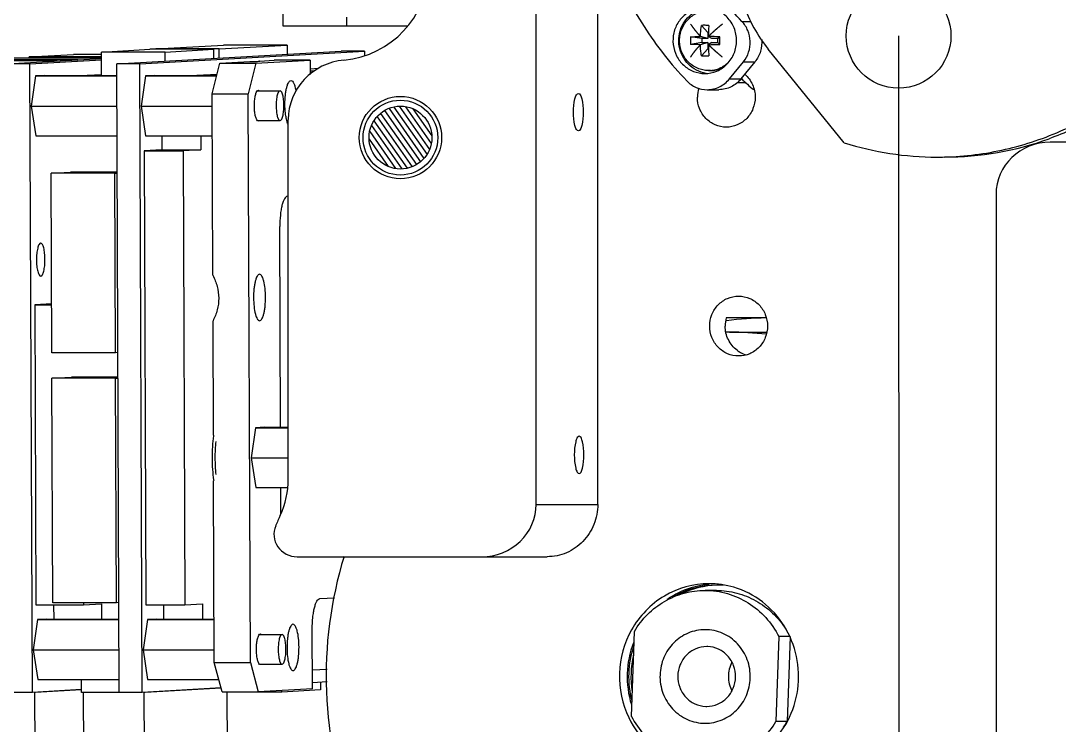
# Model space of a CAD drawing. Header units: millimetres. Extents: x 0 to 841, y 0 to 594.
# Drawn here: x 388.55 to 423.26, y 202.08 to 225.61 of the extents above; entities that cross this region are included whole.
import ezdxf

# ---------------------------------------------------------------- set-up
doc = ezdxf.new("R2010")
doc.units = ezdxf.units.MM
doc.header["$LTSCALE"] = 46.255
doc.layers.get('0').update_dxf_attribs({"linetype": 'CONTINUOUS'})
for name, color, linetype in [('APSF_BLANK_LAYER', 7, 'CONTINUOUS'), ('AXIS', 7, 'CONTINUOUS'), ('COSMETIC', 7, 'CONTINUOUS')]:
    doc.layers.add(name, color=color, linetype=linetype)
doc.styles.get("Standard").update_dxf_attribs({"font": 'txt', "width": 0.85})
doc.dimstyles.get("Standard").update_dxf_attribs({"dimtxt": 3.5, "dimasz": 3.5, "dimexe": 1.5, "dimexo": 1, "dimtad": 1, "dimtxsty": 'STANDARD', "dimcen": 0.09, "dimadec": 0, "dimazin": 0, "dimtol": 1, "dimtp": 0.01, "dimtm": 0.01, "dimtfac": 1, "dimtofl": 0, "dimtmove": 0, "dimatfit": 3, "dimfxl": 1, "dimtolj": 1, "dimarcsym": 0})

msp = doc.modelspace()

# ---------------------------------------------------------------- linework, layer by layer
at = {"color": 7, "linetype": 'CONTINUOUS'}
for p, q in [((405.775, 209.455), (405.775, 226.305)), ((407.836, 209.455), (407.836, 226.305)), ((397.327, 225.425), (397.327, 226.144)), ((399.452, 225.425), (399.452, 225.725)), ((399.452, 225.425), (397.327, 225.425)), ((401.465, 225.424), (399.452, 225.425)), ((411.514, 225.22), (411.304, 225.453)), ((412.655, 225.583), (412.957, 225.583)), ((411.315, 225.014), (410.937, 225.072)), ((411.514, 225.014), (411.267, 225.083)), ((411.514, 225.014), (411.315, 225.014)), ((411.315, 225.014), (411.315, 224.877)), ((411.536, 225.22), (411.514, 225.22)), ((411.514, 225.22), (411.514, 225.014)), ((411.647, 225.014), (411.532, 225.083)), ((411.846, 225.014), (411.647, 225.014)), ((411.846, 225.014), (411.918, 225.072)), ((411.846, 224.877), (411.846, 225.014)), ((391.25, 224.563), (392.867, 224.655)), ((393.375, 224.563), (391.25, 224.563)), ((391.253, 223.78), (391.25, 224.563)), ((391.759, 224.172), (399.264, 224.596)), ((392.531, 224.172), (400.036, 224.596)), ((394.992, 224.655), (392.867, 224.655)), ((393.062, 224.666), (395.326, 224.793)), ((395.187, 224.666), (393.062, 224.666)), ((393.062, 224.655), (393.062, 224.666)), ((393.375, 224.563), (394.992, 224.655)), ((393.376, 224.263), (393.375, 224.563)), ((394.992, 224.655), (394.994, 224.355)), ((395.187, 224.666), (397.451, 224.793)), ((395.188, 224.366), (395.187, 224.666)), ((397.451, 224.793), (395.326, 224.793)), ((397.451, 224.793), (397.452, 224.493)), ((400.036, 224.596), (399.264, 224.596)), ((400.036, 224.596), (400.037, 224.446)), ((411.315, 224.877), (410.937, 224.819)), ((411.514, 224.877), (411.267, 224.808)), ((411.514, 224.67), (411.304, 224.438)), ((411.315, 224.877), (411.514, 224.877)), ((411.514, 224.877), (411.514, 224.67)), ((411.514, 224.67), (411.536, 224.67)), ((411.647, 224.877), (411.532, 224.808)), ((411.647, 224.877), (411.846, 224.877)), ((411.846, 224.877), (411.918, 224.819)), ((416.073, 221.532), (413.537, 224.661)), ((389.765, 224.267), (386.449, 224.267)), ((390.463, 224.306), (387.147, 224.306)), ((388.088, 224.172), (391.251, 224.351)), ((391.251, 224.362), (388.131, 224.362)), ((388.83, 224.401), (390.318, 224.485)), ((391.251, 224.401), (388.83, 224.401)), ((388.83, 224.362), (388.83, 224.401)), ((388.861, 224.172), (391.251, 224.307)), ((391.25, 224.485), (390.318, 224.485)), ((395.205, 224.187), (396.209, 224.244)), ((396.413, 224.187), (398.224, 224.289)), ((396.531, 224.262), (397.017, 224.289)), ((398.224, 224.289), (397.017, 224.289)), ((398.224, 224.289), (398.226, 223.813)), ((412.238, 223.663), (412.705, 224.241)), ((412.626, 223.663), (413.094, 224.241)), ((412.705, 224.241), (413.094, 224.241)), ((388.861, 224.172), (388.088, 224.172)), ((388.94, 203.174), (388.861, 224.172)), ((392.531, 224.172), (391.759, 224.172)), ((391.838, 203.174), (391.759, 224.172)), ((392.611, 203.174), (392.531, 224.172)), ((394.95, 223.172), (395.205, 224.187)), ((395.205, 224.187), (396.413, 224.187)), ((396.413, 224.187), (396.158, 223.172)), ((398.5, 224.009), (398.225, 223.993)), ((398.361, 223.927), (398.226, 223.92)), ((411.606, 223.945), (411.537, 223.945)), ((389.047, 223.763), (388.902, 222.755)), ((389.346, 223.78), (389.047, 223.763)), ((389.047, 223.763), (391.76, 223.763)), ((389.346, 223.78), (391.76, 223.78)), ((391.253, 223.807), (390.773, 223.78)), ((392.718, 223.763), (392.572, 222.754)), ((393.017, 223.78), (392.718, 223.763)), ((392.718, 223.763), (395.099, 223.763)), ((393.017, 223.78), (395.103, 223.78)), ((395.113, 223.818), (394.439, 223.78)), ((412.238, 223.663), (412.626, 223.663)), ((394.95, 223.172), (396.158, 223.172)), ((396.23, 204.174), (396.158, 223.172)), ((411.498, 223.306), (411.886, 223.306)), ((388.902, 222.755), (391.764, 222.755)), ((388.902, 222.755), (389.055, 221.763)), ((392.572, 222.754), (394.952, 222.754)), ((392.572, 222.754), (392.725, 221.763)), ((397.492, 210.303), (397.492, 222.305)), ((389.055, 221.763), (391.768, 221.763)), ((392.725, 221.763), (394.956, 221.763)), ((393.263, 221.763), (393.265, 221.294)), ((394.567, 221.763), (394.569, 221.294)), ((393.265, 221.294), (392.672, 221.26)), ((392.672, 221.26), (393.976, 221.26)), ((392.672, 221.26), (392.729, 206.101)), ((393.265, 221.294), (394.569, 221.294)), ((394.569, 221.294), (393.976, 221.26)), ((393.976, 221.26), (394.033, 206.101)), ((389.57, 220.518), (390.217, 220.555)), ((391.695, 220.518), (389.57, 220.518)), ((389.593, 214.519), (389.57, 220.518)), ((391.773, 220.555), (390.217, 220.555)), ((391.695, 220.518), (391.773, 220.522)), ((391.718, 214.519), (391.695, 220.518)), ((397.465, 219.746), (397.492, 219.747)), ((421.148, 219.805), (421.148, 196.155)), ((397.235, 212.032), (397.21, 218.731)), ((389.22, 218.179), (389.218, 218.179)), ((389.22, 217.079), (389.222, 217.079)), ((389.586, 216.149), (389.021, 216.117)), ((389.021, 216.117), (389.586, 216.117)), ((389.021, 216.117), (389.059, 206.101)), ((412.24, 215.205), (413.479, 215.205)), ((391.718, 214.519), (389.593, 214.519)), ((391.795, 214.523), (391.718, 214.519)), ((389.596, 213.669), (390.243, 213.705)), ((391.721, 213.669), (389.596, 213.669)), ((389.624, 206.17), (389.596, 213.669)), ((391.798, 213.705), (390.243, 213.705)), ((391.721, 213.669), (391.798, 213.673)), ((391.749, 206.17), (391.721, 213.669)), ((396.4, 212.015), (396.254, 211.007)), ((396.699, 212.032), (396.4, 212.015)), ((396.4, 212.015), (397.492, 212.015)), ((396.699, 212.032), (397.492, 212.032)), ((396.254, 211.007), (397.492, 211.007)), ((396.254, 211.007), (396.408, 210.015)), ((395.022, 204.174), (394.999, 210.242)), ((396.408, 210.015), (397.472, 210.015)), ((397.246, 209.143), (397.243, 210.015)), ((405.775, 209.455), (407.836, 209.455)), ((397.79, 207.705), (406.146, 207.705)), ((391.749, 206.17), (389.624, 206.17)), ((390.652, 206.17), (390.652, 206.101)), ((391.827, 206.174), (391.749, 206.17)), ((398.551, 206.306), (399.038, 206.333)), ((389.059, 206.101), (390.652, 206.101)), ((389.652, 206.101), (389.654, 205.621)), ((390.652, 206.101), (391.246, 206.134)), ((391.246, 206.134), (391.248, 205.621)), ((392.729, 206.101), (394.033, 206.101)), ((393.322, 206.101), (393.324, 205.621)), ((394.033, 206.101), (394.626, 206.134)), ((394.626, 206.134), (394.628, 205.621)), ((389.116, 205.604), (388.97, 204.596)), ((389.415, 205.621), (389.116, 205.604)), ((389.116, 205.604), (391.829, 205.604)), ((389.415, 205.621), (391.829, 205.621)), ((392.787, 205.604), (392.641, 204.595)), ((393.085, 205.621), (392.787, 205.604)), ((392.787, 205.604), (395.017, 205.604)), ((393.085, 205.621), (395.017, 205.621)), ((398.304, 203.292), (398.296, 205.291)), ((408.964, 202.373), (409.06, 205.211)), ((413.887, 205.037), (413.791, 202.199)), ((414.262, 205.037), (413.887, 205.037)), ((414.262, 205.037), (414.166, 202.199)), ((388.97, 204.596), (391.833, 204.596)), ((388.97, 204.596), (389.124, 203.604)), ((392.641, 204.595), (395.021, 204.595)), ((392.641, 204.595), (392.794, 203.604)), ((411.511, 204.704), (411.477, 204.705)), ((395.022, 204.174), (396.23, 204.174)), ((395.285, 203.189), (395.022, 204.174)), ((396.23, 204.174), (396.492, 203.189)), ((398.301, 203.922), (398.795, 203.95)), ((389.124, 203.604), (391.836, 203.604)), ((390.58, 203.173), (390.579, 203.604)), ((392.794, 203.604), (395.174, 203.604)), ((398.794, 203.523), (398.303, 203.496)), ((398.567, 203.51), (398.568, 203.254)), ((388.94, 203.174), (388.168, 203.174)), ((390.575, 203.267), (388.94, 203.174)), ((389.012, 203.175), (389.026, 199.575)), ((389.048, 203.174), (389.012, 203.174)), ((390.575, 203.26), (389.048, 203.174)), ((391.838, 203.173), (390.58, 203.173)), ((390.641, 203.174), (390.655, 199.574)), ((392.611, 203.174), (391.838, 203.174)), ((395.249, 203.323), (392.611, 203.174)), ((392.67, 203.174), (392.684, 199.574)), ((392.705, 203.173), (392.67, 203.173)), ((395.251, 203.317), (392.705, 203.173)), ((395.285, 203.189), (396.492, 203.189)), ((395.439, 203.189), (395.453, 199.731)), ((397.274, 203.181), (395.44, 203.181)), ((398.304, 203.292), (396.492, 203.189)), ((398.568, 203.254), (397.274, 203.181)), ((397.274, 203.181), (397.274, 203.233)), ((411.444, 202.706), (411.478, 202.705)), ((414.166, 202.199), (413.791, 202.199))]:
    msp.add_line(p, q, dxfattribs=at)
at = {"color": 2, "linetype": 'CONTINUOUS'}
for p, q in [((400.579, 222.515), (401.776, 220.806)), ((400.712, 222.607), (401.909, 220.898)), ((400.86, 222.678), (402.028, 221.01)), ((401.022, 222.727), (402.13, 221.145)), ((401.203, 222.751), (402.213, 221.309)), ((401.41, 222.737), (402.273, 221.505)), ((401.658, 222.665), (402.287, 221.767)), ((400.357, 222.268), (401.467, 220.683)), ((400.46, 222.404), (401.629, 220.734)), ((400.214, 221.91), (401.081, 220.672)), ((400.274, 222.106), (401.286, 220.659)), ((400.197, 221.651), (400.834, 220.742))]:
    msp.add_line(p, q, dxfattribs=at)
at = {"color": 7, "linetype": 'CONTINUOUS'}
for radius in [1.375, 1.25, 1.05]:
    msp.add_circle((401.242, 221.705), radius, dxfattribs=at)
for centre, radius, start, end in [((411.424, 222.591), 2.865, 89.9718, 92.3919), ((411.425, 222.342), 3.113, 87.7056, 89.9932), ((412.92, 224.945), 1.988, 176.3378, 183.6622), ((411.389, 212.606), 12.477, 87.5721, 89.3416), ((401.412, 224.945), 10.506, 359.3077, 0.6923), ((411.39, 237.252), 12.445, 270.656, 272.4302), ((411.425, 227.347), 2.911, 267.6274, 270.0089), ((411.424, 227.582), 3.147, 270.019, 272.2821), ((411.537, 224.879), 0.933, 270.0029, 274.2302), ((411.606, 224.884), 0.938, 270.0293, 295.0904), ((420.485, 231.737), 11.249, 225.7669, 228.6007), ((419.17, 231.346), 10.291, 252.4821, 269.9879), ((419.425, 231.354), 10.299, 270.0123, 289.8446), ((419.168, 231.322), 10.267, 269.9995, 271.4402), ((412.24, 204.482), 10.723, 90, 90.5953), ((412.239, 204.462), 10.743, 83.4319, 89.9967), ((412.445, 203.706), 13.688, 162.9605, 201.2828), ((411.552, 203.89), 2.915, 73.4571, 89.9323), ((412.022, 203.705), 3.202, 159.3463, 197.0294), ((411.685, 203.673), 2.886, 324.8583, 329.2889)]:
    msp.add_arc(centre, radius, start, end, dxfattribs=at)
for centre, major_axis, start_param, end_param in [((399.045, 227.28), (3.106, 0), -1.470629, 0), ((399.563, 222.305), (2.071, 0), 1.670964, 3.141593), ((422.96, 219.805), (-1.812, 0), -1.570796, 0), ((394.387, 210.303), (3.106, 0), -0.418139, 0), ((403.963, 209.455), (-1.812, 0), 1.570796, 3.141593), ((409.76, 203.705), (-13.717, 0), -0.418139, -0.389796), ((397.79, 208.455), (0.776, 0), 2.751796, 4.712389)]:
    msp.add_ellipse(centre, major_axis=major_axis, ratio=0.965926, start_param=start_param, end_param=end_param, dxfattribs=at)
for points, knots in [([(419.426, 221.058), (420.11, 221.075), (421.48, 221.248), (423.444, 221.91), (425.248, 222.95), (426.824, 224.329), (428.115, 225.995), (429.072, 227.886), (429.661, 229.931), (429.86, 232.055), (429.661, 234.179), (429.072, 236.224), (428.115, 238.115), (426.824, 239.781), (425.248, 241.16), (423.444, 242.2), (421.48, 242.862), (420.11, 243.035), (419.426, 243.052)], [0, 0, 0, 0, 0.061428, 0.123033, 0.184947, 0.247252, 0.309973, 0.373072, 0.436459, 0.5, 0.563541, 0.626928, 0.690027, 0.752748, 0.815053, 0.876967, 0.938572, 1, 1, 1, 1]), ([(422.531, 242.575), (423.062, 242.407), (424.103, 241.983), (425.544, 241.105), (426.835, 240.004), (427.943, 238.708), (428.843, 237.249), (429.733, 235.136), (430.226, 232.27), (429.84, 229.387), (429.029, 227.241), (428.185, 225.747), (427.126, 224.408), (425.877, 223.257), (424.47, 222.321), (423.446, 221.856), (422.921, 221.667)], [0, 0, 0, 0, 0.0615, 0.123268, 0.185354, 0.247778, 0.310525, 0.373549, 0.499759, 0.626019, 0.689102, 0.751922, 0.814428, 0.876598, 0.938441, 1, 1, 1, 1]), ([(410.812, 240.508), (410.279, 239.952), (409.317, 238.729), (408.252, 236.65), (407.595, 234.397), (407.374, 232.055), (407.595, 229.713), (408.252, 227.46), (409.317, 225.381), (410.279, 224.158), (410.812, 223.602)], [0, 0, 0, 0, 0.124061, 0.248884, 0.374286, 0.5, 0.625714, 0.751116, 0.875939, 1, 1, 1, 1]), ([(412.655, 225.583), (412.201, 226.063), (411.393, 227.129), (410.83, 228.342), (410.615, 228.972)], [0, 0, 0, 0, 0.498346, 1, 1, 1, 1]), ([(412.407, 227.875), (412.407, 227.297), (412.602, 226.136), (413.175, 225.107), (413.537, 224.661)], [0, 0, 0, 0, 0.501858, 1, 1, 1, 1]), ([(411.537, 223.945), (411.474, 223.945), (411.347, 223.958), (411.165, 224.016), (410.997, 224.109), (410.849, 224.234), (410.729, 224.387), (410.639, 224.561), (410.584, 224.749), (410.565, 224.945), (410.584, 225.142), (410.639, 225.33), (410.729, 225.504), (410.849, 225.657), (410.997, 225.782), (411.165, 225.875), (411.347, 225.933), (411.474, 225.945), (411.537, 225.945)], [0, 0, 0, 0, 0.061435, 0.123031, 0.184931, 0.247224, 0.30994, 0.373043, 0.436442, 0.5, 0.563558, 0.626957, 0.69006, 0.752776, 0.815069, 0.876969, 0.938565, 1, 1, 1, 1]), ([(411.267, 225.083), (411.268, 225.115), (411.275, 225.239), (411.289, 225.362), (411.304, 225.453)], [0, 0, 0, 0, 0.256942, 1, 1, 1, 1]), ([(411.55, 225.453), (411.547, 225.424), (411.539, 225.3), (411.534, 225.177), (411.532, 225.083)], [0, 0, 0, 0, 0.240693, 1, 1, 1, 1]), ([(412.705, 224.241), (412.782, 224.335), (412.901, 224.554), (412.952, 224.922), (412.874, 225.286), (412.738, 225.495), (412.655, 225.583)], [0, 0, 0, 0, 0.249277, 0.500408, 0.751306, 1, 1, 1, 1]), ([(410.937, 225.072), (410.962, 225.074), (411.072, 225.079), (411.182, 225.082), (411.267, 225.083)], [0, 0, 0, 0, 0.230975, 1, 1, 1, 1]), ([(413.315, 224.983), (413.327, 224.851), (413.302, 224.582), (413.176, 224.342), (413.094, 224.241)], [0, 0, 0, 0, 0.501843, 1, 1, 1, 1]), ([(411.267, 224.808), (411.238, 224.809), (411.127, 224.81), (411.017, 224.814), (410.937, 224.819)], [0, 0, 0, 0, 0.267403, 1, 1, 1, 1]), ([(411.304, 224.438), (411.299, 224.467), (411.281, 224.59), (411.271, 224.714), (411.267, 224.808)], [0, 0, 0, 0, 0.241752, 1, 1, 1, 1]), ([(411.532, 224.808), (411.533, 224.776), (411.536, 224.653), (411.543, 224.529), (411.55, 224.438)], [0, 0, 0, 0, 0.257721, 1, 1, 1, 1]), ([(411.606, 223.948), (411.666, 223.952), (411.785, 223.973), (411.954, 224.037), (412.11, 224.133), (412.2, 224.215), (412.24, 224.26)], [0, 0, 0, 0, 0.248399, 0.497568, 0.748009, 1, 1, 1, 1]), ([(410.812, 223.602), (410.9, 223.51), (411.115, 223.359), (411.371, 223.306), (411.498, 223.306)], [0, 0, 0, 0, 0.502422, 1, 1, 1, 1]), ([(411.498, 223.306), (411.637, 223.306), (411.922, 223.371), (412.149, 223.554), (412.238, 223.663)], [0, 0, 0, 0, 0.497139, 1, 1, 1, 1]), ([(412.626, 223.663), (412.537, 223.554), (412.31, 223.371), (412.026, 223.306), (411.886, 223.306)], [0, 0, 0, 0, 0.502861, 1, 1, 1, 1]), ([(397.465, 219.746), (397.422, 219.743), (397.363, 219.67), (397.317, 219.562), (397.279, 219.435), (397.249, 219.283), (397.218, 219.046), (397.21, 218.859), (397.21, 218.731)], [0, 0, 0, 0, 0.118477, 0.215344, 0.337692, 0.482414, 0.644867, 1, 1, 1, 1]), ([(389.218, 218.179), (389.195, 218.177), (389.162, 218.137), (389.137, 218.079), (389.107, 217.978), (389.084, 217.825), (389.074, 217.625), (389.085, 217.425), (389.108, 217.273), (389.139, 217.174), (389.164, 217.117), (389.197, 217.079), (389.22, 217.079)], [0, 0, 0, 0, 0.059587, 0.108214, 0.169643, 0.323859, 0.502546, 0.680767, 0.833671, 0.894209, 0.941876, 1, 1, 1, 1]), ([(389.222, 217.079), (389.245, 217.08), (389.278, 217.12), (389.303, 217.179), (389.333, 217.279), (389.356, 217.432), (389.366, 217.632), (389.356, 217.832), (389.332, 217.984), (389.302, 218.083), (389.276, 218.14), (389.243, 218.179), (389.22, 218.179)], [0, 0, 0, 0, 0.059587, 0.108214, 0.169643, 0.323859, 0.502546, 0.680767, 0.833671, 0.894209, 0.941876, 1, 1, 1, 1]), ([(395.01, 210.269), (394.993, 210.386), (394.967, 210.63), (394.954, 211.001), (394.964, 211.374), (394.988, 211.62), (395.005, 211.738)], [0, 0, 0, 0, 0.240844, 0.498183, 0.756449, 1, 1, 1, 1]), ([(407.215, 211.73), (407.189, 211.73), (407.131, 211.662), (407.072, 211.455), (407.039, 211.105), (407.072, 210.755), (407.131, 210.548), (407.189, 210.48), (407.215, 210.48)], [0, 0, 0, 0, 0.058458, 0.167235, 0.5, 0.832765, 0.941542, 1, 1, 1, 1]), ([(407.215, 210.48), (407.241, 210.48), (407.299, 210.548), (407.357, 210.755), (407.391, 211.105), (407.357, 211.455), (407.299, 211.662), (407.241, 211.73), (407.215, 211.73)], [0, 0, 0, 0, 0.058458, 0.167235, 0.5, 0.832765, 0.941542, 1, 1, 1, 1]), ([(395.083, 210.452), (395.064, 210.635), (395.046, 211.003), (395.061, 211.372), (395.079, 211.555)], [0, 0, 0, 0, 0.498739, 1, 1, 1, 1]), ([(407.836, 209.455), (407.836, 209.228), (407.749, 208.77), (407.375, 208.189), (406.813, 207.797), (406.366, 207.705), (406.146, 207.705)], [0, 0, 0, 0, 0.254008, 0.505661, 0.753998, 1, 1, 1, 1]), ([(411.556, 206.805), (411.039, 206.805), (409.98, 206.514), (409.224, 205.721), (408.967, 205.264)], [0, 0, 0, 0, 0.496203, 1, 1, 1, 1]), ([(409.06, 205.211), (409.183, 205.418), (409.48, 205.8), (410.053, 206.24), (410.716, 206.517), (411.19, 206.58), (411.426, 206.58)], [0, 0, 0, 0, 0.252869, 0.503537, 0.752314, 1, 1, 1, 1]), ([(410.159, 206.289), (410.263, 206.36), (410.691, 206.616), (411.186, 206.761), (411.558, 206.794)], [0, 0, 0, 0, 0.252178, 1, 1, 1, 1]), ([(411.426, 206.58), (411.677, 206.58), (412.184, 206.508), (412.885, 206.193), (413.478, 205.695), (413.771, 205.266), (413.887, 205.037)], [0, 0, 0, 0, 0.247443, 0.496119, 0.74689, 1, 1, 1, 1]), ([(411.554, 200.605), (411.91, 200.605), (412.631, 200.74), (413.566, 201.319), (414.245, 202.198), (414.584, 203.265), (414.542, 204.386), (414.124, 205.423), (413.382, 206.245), (412.725, 206.582), (412.382, 206.684)], [0, 0, 0, 0, 0.122755, 0.246522, 0.371793, 0.498322, 0.625264, 0.751577, 0.876508, 1, 1, 1, 1]), ([(411.801, 206.58), (412.029, 206.58), (412.49, 206.521), (413.136, 206.26), (413.7, 205.843), (413.998, 205.479), (414.122, 205.283)], [0, 0, 0, 0, 0.24779, 0.496611, 0.747238, 1, 1, 1, 1]), ([(398.296, 205.291), (398.296, 205.419), (398.304, 205.606), (398.335, 205.843), (398.365, 205.995), (398.403, 206.122), (398.449, 206.23), (398.509, 206.303), (398.551, 206.306)], [0, 0, 0, 0, 0.355133, 0.517586, 0.662308, 0.784656, 0.881523, 1, 1, 1, 1]), ([(408.967, 205.264), (408.72, 204.825), (408.437, 203.813), (408.654, 202.784), (408.871, 202.33)], [0, 0, 0, 0, 0.499733, 1, 1, 1, 1]), ([(411.426, 205.267), (411.329, 205.267), (411.135, 205.248), (410.856, 205.162), (410.598, 205.023), (410.37, 204.835), (410.181, 204.606), (410.038, 204.344), (409.946, 204.058), (409.921, 203.859), (409.917, 203.76)], [0, 0, 0, 0, 0.122913, 0.246141, 0.369951, 0.494521, 0.619918, 0.746089, 0.872861, 1, 1, 1, 1]), ([(412.934, 203.65), (412.937, 203.755), (412.924, 203.964), (412.844, 204.268), (412.708, 204.549), (412.519, 204.797), (412.287, 205.001), (412.02, 205.153), (411.729, 205.246), (411.526, 205.267), (411.426, 205.267)], [0, 0, 0, 0, 0.127095, 0.253904, 0.380149, 0.505615, 0.63022, 0.754013, 0.877178, 1, 1, 1, 1]), ([(411.477, 204.705), (411.352, 204.705), (411.1, 204.653), (410.781, 204.434), (410.566, 204.108), (410.487, 203.723), (410.554, 203.335), (410.757, 203.001), (411.068, 202.771), (411.319, 202.71), (411.444, 202.706)], [0, 0, 0, 0, 0.122981, 0.247105, 0.37287, 0.499812, 0.626809, 0.75271, 0.876972, 1, 1, 1, 1]), ([(411.478, 202.705), (411.602, 202.705), (411.855, 202.757), (412.174, 202.976), (412.388, 203.302), (412.467, 203.687), (412.401, 204.075), (412.197, 204.409), (411.886, 204.639), (411.635, 204.7), (411.511, 204.704)], [0, 0, 0, 0, 0.122981, 0.247105, 0.37287, 0.499812, 0.626809, 0.75271, 0.876972, 1, 1, 1, 1]), ([(412.318, 204.179), (412.242, 204.034), (412.162, 203.702), (412.244, 203.371), (412.32, 203.226)], [0, 0, 0, 0, 0.500023, 1, 1, 1, 1]), ([(409.917, 203.76), (409.914, 203.655), (409.927, 203.446), (410.007, 203.142), (410.144, 202.861), (410.332, 202.613), (410.564, 202.409), (410.831, 202.257), (411.122, 202.164), (411.325, 202.142), (411.425, 202.142)], [0, 0, 0, 0, 0.127095, 0.253904, 0.380149, 0.505615, 0.63022, 0.754013, 0.877178, 1, 1, 1, 1]), ([(411.425, 202.142), (411.522, 202.142), (411.716, 202.162), (411.995, 202.248), (412.253, 202.387), (412.481, 202.575), (412.67, 202.804), (412.813, 203.066), (412.905, 203.352), (412.931, 203.551), (412.934, 203.65)], [0, 0, 0, 0, 0.122913, 0.246141, 0.369951, 0.494521, 0.619918, 0.746089, 0.872861, 1, 1, 1, 1]), ([(408.964, 202.373), (409.08, 202.144), (409.373, 201.715), (409.966, 201.217), (410.667, 200.902), (411.174, 200.83), (411.426, 200.83)], [0, 0, 0, 0, 0.25311, 0.503881, 0.752557, 1, 1, 1, 1]), ([(408.871, 202.33), (409.053, 201.95), (409.572, 201.261), (410.33, 200.844), (410.728, 200.726)], [0, 0, 0, 0, 0.503444, 1, 1, 1, 1]), ([(411.426, 200.83), (411.661, 200.83), (412.135, 200.893), (412.798, 201.17), (413.371, 201.61), (413.668, 201.992), (413.791, 202.199)], [0, 0, 0, 0, 0.247686, 0.496463, 0.747131, 1, 1, 1, 1])]:
    msp.add_open_spline(points, degree=3, knots=knots, dxfattribs=at)
at = {"layer": 'APSF_BLANK_LAYER', "color": 7, "linetype": 'CONTINUOUS'}
msp.add_line((411.917, 206.753), (411.814, 206.755), dxfattribs=at)
for centre, radius, start, end in [((411.816, 203.888), 2.867, 90.0522, 119.7215), ((411.896, 203.891), 2.864, 91.6387, 115.9019), ((411.814, 203.909), 2.846, 85.6945, 87.9289), ((412.02, 203.705), 3.152, 160.9459, 195.1903), ((412.102, 203.705), 3.155, 166.8836, 189.2526)]:
    msp.add_arc(centre, radius, start, end, dxfattribs=at)
at = {"layer": 'AXIS', "color": 7, "linetype": 'CONTINUOUS'}
for p, q in [((396.545, 224.259), (396.531, 224.262)), ((412.507, 223.544), (412.793, 223.544)), ((394.973, 217.105), (394.95, 223.172)), ((396.467, 223.271), (397.218, 223.271)), ((396.469, 222.271), (397.218, 222.271)), ((424.042, 221.555), (422.96, 221.555)), ((394.994, 211.765), (394.979, 215.582)), ((413.469, 215.68), (412.132, 215.68)), ((411.801, 206.58), (411.426, 206.58)), ((396.536, 205.112), (397.286, 205.112)), ((396.537, 204.112), (397.286, 204.112))]:
    msp.add_line(p, q, dxfattribs=at)
for centre, radius, start, end in [((396.044, 223.962), 0.571, 31.089, 31.625), ((411.606, 224.875), 1.029, 256.7135, 259.2288), ((411.607, 224.878), 1.033, 259.2296, 264.7234), ((412.205, 223.053), 1.039, 163.0368, 179.955), ((413.133, 215.41), 1.037, 164.9123, 179.9765), ((413.556, 204.482), 11.198, 97.2748, 97.4429), ((413.556, 204.48), 11.2, 90.4418, 97.2745), ((413.072, 215.37), 0.962, 233.0515, 241.0468), ((413.066, 215.359), 0.95, 241.0412, 253.8071), ((392.43, 210.538), 2.842, 24.9462, 25.5706), ((392.451, 211.442), 2.817, 334.7835, 335.4194)]:
    msp.add_arc(centre, radius, start, end, dxfattribs=at)
for points, knots in [([(411.153, 226.012), (411.029, 225.98), (410.789, 225.867), (410.515, 225.579), (410.357, 225.21), (410.335, 224.808), (410.451, 224.423), (410.691, 224.105), (411.026, 223.895), (411.285, 223.845), (411.412, 223.845)], [0, 0, 0, 0, 0.123397, 0.248243, 0.374508, 0.501466, 0.628057, 0.753395, 0.877208, 1, 1, 1, 1]), ([(411.37, 223.873), (411.262, 223.899), (411.052, 223.986), (410.794, 224.208), (410.615, 224.502), (410.531, 224.838), (410.551, 225.184), (410.673, 225.508), (410.884, 225.777), (411.074, 225.904), (411.175, 225.951)], [0, 0, 0, 0, 0.122919, 0.247016, 0.372424, 0.49879, 0.625406, 0.751475, 0.876398, 1, 1, 1, 1]), ([(411.412, 223.845), (411.551, 223.845), (411.832, 223.903), (412.185, 224.15), (412.42, 224.516), (412.502, 224.945), (412.42, 225.375), (412.185, 225.741), (411.832, 225.988), (411.551, 226.045), (411.412, 226.045)], [0, 0, 0, 0, 0.122993, 0.24717, 0.373006, 0.5, 0.626994, 0.75283, 0.877007, 1, 1, 1, 1]), ([(396.209, 224.244), (396.283, 224.245), (396.381, 224.247), (396.49, 224.252), (396.526, 224.254), (396.538, 224.256)], [0, 0, 0, 0, 0.674441, 0.88674, 1, 1, 1, 1]), ([(396.538, 224.256), (396.54, 224.256), (396.541, 224.257), (396.546, 224.258), (396.545, 224.259)], [0, 0, 0, 0, 0.482653, 1, 1, 1, 1]), ([(397.382, 222.822), (397.382, 222.922), (397.388, 223.068), (397.413, 223.253), (397.436, 223.371), (397.467, 223.47), (397.502, 223.552), (397.55, 223.608), (397.583, 223.608)], [0, 0, 0, 0, 0.357191, 0.520272, 0.665233, 0.787319, 0.883431, 1, 1, 1, 1]), ([(397.583, 223.608), (397.601, 223.608), (397.644, 223.581), (397.685, 223.507), (397.723, 223.398), (397.741, 223.312), (397.75, 223.263)], [0, 0, 0, 0, 0.134989, 0.340644, 0.631776, 1, 1, 1, 1]), ([(412.753, 223.82), (412.86, 223.727), (413.037, 223.488), (413.098, 223.198), (413.098, 223.054)], [0, 0, 0, 0, 0.497189, 1, 1, 1, 1]), ([(396.361, 222.764), (396.36, 222.822), (396.365, 222.932), (396.385, 223.083), (396.415, 223.196), (396.447, 223.258), (396.467, 223.274)], [0, 0, 0, 0, 0.330112, 0.62524, 0.854474, 1, 1, 1, 1]), ([(396.467, 223.274), (396.469, 223.275), (396.477, 223.281), (396.486, 223.284), (396.493, 223.284)], [0, 0, 0, 0, 0.276595, 1, 1, 1, 1]), ([(397.218, 223.271), (397.197, 223.271), (397.173, 223.244), (397.155, 223.21), (397.14, 223.174), (397.123, 223.119), (397.108, 223.042), (397.096, 222.955), (397.09, 222.861), (397.088, 222.797), (397.088, 222.764)], [0, 0, 0, 0, 0.116513, 0.161264, 0.212704, 0.33476, 0.479677, 0.642767, 0.818312, 1, 1, 1, 1]), ([(397.347, 222.779), (397.347, 222.811), (397.345, 222.874), (397.338, 222.966), (397.326, 223.05), (397.311, 223.124), (397.294, 223.177), (397.279, 223.213), (397.262, 223.245), (397.238, 223.271), (397.218, 223.271)], [0, 0, 0, 0, 0.182781, 0.358651, 0.521527, 0.665936, 0.787424, 0.838624, 0.883201, 1, 1, 1, 1]), ([(407.189, 221.93), (407.163, 221.93), (407.105, 221.998), (407.047, 222.205), (407.013, 222.555), (407.047, 222.905), (407.105, 223.112), (407.163, 223.18), (407.189, 223.18)], [0, 0, 0, 0, 0.058458, 0.167235, 0.5, 0.832765, 0.941542, 1, 1, 1, 1]), ([(407.189, 223.18), (407.215, 223.18), (407.273, 223.112), (407.332, 222.905), (407.365, 222.555), (407.332, 222.205), (407.273, 221.998), (407.215, 221.93), (407.189, 221.93)], [0, 0, 0, 0, 0.058458, 0.167235, 0.5, 0.832765, 0.941542, 1, 1, 1, 1]), ([(397.411, 222.436), (397.406, 222.466), (397.389, 222.594), (397.383, 222.723), (397.382, 222.822)], [0, 0, 0, 0, 0.235088, 1, 1, 1, 1]), ([(412.132, 222.054), (412.006, 222.054), (411.75, 222.107), (411.429, 222.331), (411.216, 222.663), (411.166, 222.924), (411.166, 223.054)], [0, 0, 0, 0, 0.245983, 0.494344, 0.745978, 1, 1, 1, 1]), ([(413.098, 223.054), (413.098, 222.924), (413.048, 222.663), (412.834, 222.331), (412.513, 222.107), (412.258, 222.054), (412.132, 222.054)], [0, 0, 0, 0, 0.254022, 0.505656, 0.754017, 1, 1, 1, 1]), ([(396.468, 222.268), (396.448, 222.283), (396.417, 222.343), (396.386, 222.452), (396.366, 222.599), (396.361, 222.707), (396.361, 222.764)], [0, 0, 0, 0, 0.144309, 0.372335, 0.667517, 1, 1, 1, 1]), ([(397.088, 222.764), (397.088, 222.732), (397.09, 222.669), (397.098, 222.577), (397.109, 222.493), (397.125, 222.419), (397.141, 222.365), (397.156, 222.33), (397.174, 222.298), (397.197, 222.271), (397.218, 222.271)], [0, 0, 0, 0, 0.182781, 0.358651, 0.521527, 0.665936, 0.787424, 0.838624, 0.883201, 1, 1, 1, 1]), ([(397.218, 222.271), (397.239, 222.271), (397.263, 222.299), (397.28, 222.332), (397.295, 222.369), (397.312, 222.424), (397.327, 222.5), (397.339, 222.587), (397.346, 222.681), (397.347, 222.746), (397.347, 222.779)], [0, 0, 0, 0, 0.116513, 0.161264, 0.212704, 0.33476, 0.479677, 0.642767, 0.818312, 1, 1, 1, 1]), ([(396.519, 222.269), (396.517, 222.267), (396.51, 222.262), (396.5, 222.259), (396.493, 222.259)], [0, 0, 0, 0, 0.276595, 1, 1, 1, 1]), ([(397.485, 222.156), (397.467, 222.195), (397.437, 222.287), (397.419, 222.382), (397.411, 222.436)], [0, 0, 0, 0, 0.44121, 1, 1, 1, 1]), ([(394.973, 217.105), (395.03, 216.986), (395.129, 216.74), (395.169, 216.475), (395.169, 216.343)], [0, 0, 0, 0, 0.499559, 1, 1, 1, 1]), ([(396.533, 217.138), (396.5, 217.138), (396.453, 217.082), (396.417, 217), (396.387, 216.901), (396.363, 216.783), (396.338, 216.598), (396.332, 216.452), (396.332, 216.352)], [0, 0, 0, 0, 0.116569, 0.212681, 0.334767, 0.479728, 0.642809, 1, 1, 1, 1]), ([(396.734, 216.374), (396.733, 216.472), (396.724, 216.654), (396.69, 216.866), (396.647, 217.004), (396.612, 217.085), (396.565, 217.138), (396.533, 217.138)], [0, 0, 0, 0, 0.358733, 0.665936, 0.787469, 0.883168, 1, 1, 1, 1]), ([(395.169, 216.343), (395.17, 216.211), (395.132, 215.947), (395.035, 215.701), (394.979, 215.582)], [0, 0, 0, 0, 0.500815, 1, 1, 1, 1]), ([(396.332, 216.352), (396.333, 216.254), (396.343, 216.072), (396.376, 215.86), (396.419, 215.721), (396.454, 215.641), (396.501, 215.588), (396.533, 215.588)], [0, 0, 0, 0, 0.358733, 0.665936, 0.787469, 0.883168, 1, 1, 1, 1]), ([(396.533, 215.588), (396.566, 215.588), (396.613, 215.644), (396.649, 215.726), (396.679, 215.825), (396.703, 215.943), (396.728, 216.128), (396.734, 216.274), (396.734, 216.374)], [0, 0, 0, 0, 0.116569, 0.212681, 0.334767, 0.479728, 0.642809, 1, 1, 1, 1]), ([(411.578, 215.41), (411.578, 215.54), (411.628, 215.802), (411.842, 216.134), (412.163, 216.358), (412.418, 216.41), (412.544, 216.41)], [0, 0, 0, 0, 0.254022, 0.505656, 0.754017, 1, 1, 1, 1]), ([(412.544, 216.41), (412.67, 216.41), (412.926, 216.358), (413.247, 216.134), (413.46, 215.802), (413.51, 215.54), (413.51, 215.41)], [0, 0, 0, 0, 0.245983, 0.494344, 0.745978, 1, 1, 1, 1]), ([(412.544, 214.41), (412.418, 214.41), (412.163, 214.463), (411.842, 214.687), (411.628, 215.019), (411.578, 215.28), (411.578, 215.41)], [0, 0, 0, 0, 0.245983, 0.494344, 0.745978, 1, 1, 1, 1]), ([(412.494, 214.601), (412.371, 214.693), (412.167, 214.942), (412.096, 215.255), (412.096, 215.41)], [0, 0, 0, 0, 0.496824, 1, 1, 1, 1]), ([(413.51, 215.41), (413.51, 215.28), (413.46, 215.019), (413.247, 214.687), (412.926, 214.463), (412.67, 214.41), (412.544, 214.41)], [0, 0, 0, 0, 0.254022, 0.505656, 0.754017, 1, 1, 1, 1]), ([(396.536, 205.115), (396.538, 205.116), (396.546, 205.122), (396.555, 205.125), (396.562, 205.125)], [0, 0, 0, 0, 0.276595, 1, 1, 1, 1]), ([(397.651, 205.45), (397.619, 205.45), (397.571, 205.394), (397.535, 205.311), (397.505, 205.213), (397.481, 205.095), (397.457, 204.91), (397.451, 204.764), (397.451, 204.663)], [0, 0, 0, 0, 0.116569, 0.212681, 0.334767, 0.479728, 0.642809, 1, 1, 1, 1]), ([(397.852, 204.686), (397.852, 204.784), (397.842, 204.966), (397.809, 205.178), (397.766, 205.316), (397.73, 205.397), (397.683, 205.45), (397.651, 205.45)], [0, 0, 0, 0, 0.358733, 0.665936, 0.787469, 0.883168, 1, 1, 1, 1]), ([(396.429, 204.605), (396.429, 204.663), (396.433, 204.773), (396.454, 204.924), (396.484, 205.037), (396.516, 205.099), (396.536, 205.115)], [0, 0, 0, 0, 0.330112, 0.62524, 0.854474, 1, 1, 1, 1]), ([(397.286, 205.112), (397.265, 205.112), (397.241, 205.084), (397.224, 205.051), (397.209, 205.015), (397.192, 204.959), (397.177, 204.883), (397.165, 204.796), (397.158, 204.702), (397.157, 204.638), (397.157, 204.605)], [0, 0, 0, 0, 0.116513, 0.161264, 0.212704, 0.33476, 0.479677, 0.642767, 0.818312, 1, 1, 1, 1]), ([(397.416, 204.62), (397.416, 204.652), (397.414, 204.715), (397.407, 204.806), (397.395, 204.891), (397.379, 204.965), (397.363, 205.018), (397.348, 205.054), (397.33, 205.086), (397.307, 205.112), (397.286, 205.112)], [0, 0, 0, 0, 0.182781, 0.358651, 0.521527, 0.665936, 0.787424, 0.838624, 0.883201, 1, 1, 1, 1]), ([(396.537, 204.109), (396.517, 204.124), (396.486, 204.183), (396.455, 204.293), (396.434, 204.44), (396.43, 204.548), (396.429, 204.605)], [0, 0, 0, 0, 0.144309, 0.372335, 0.667517, 1, 1, 1, 1]), ([(397.157, 204.605), (397.157, 204.573), (397.159, 204.51), (397.166, 204.418), (397.178, 204.334), (397.194, 204.26), (397.21, 204.206), (397.225, 204.171), (397.242, 204.139), (397.266, 204.112), (397.286, 204.112)], [0, 0, 0, 0, 0.182781, 0.358651, 0.521527, 0.665936, 0.787424, 0.838624, 0.883201, 1, 1, 1, 1]), ([(397.286, 204.112), (397.307, 204.112), (397.331, 204.14), (397.349, 204.173), (397.364, 204.21), (397.381, 204.265), (397.396, 204.341), (397.408, 204.428), (397.415, 204.522), (397.416, 204.587), (397.416, 204.62)], [0, 0, 0, 0, 0.116513, 0.161264, 0.212704, 0.33476, 0.479677, 0.642767, 0.818312, 1, 1, 1, 1]), ([(397.451, 204.663), (397.451, 204.566), (397.461, 204.384), (397.494, 204.172), (397.537, 204.033), (397.573, 203.953), (397.62, 203.9), (397.652, 203.9)], [0, 0, 0, 0, 0.358733, 0.665936, 0.787469, 0.883168, 1, 1, 1, 1]), ([(397.652, 203.9), (397.684, 203.9), (397.732, 203.956), (397.768, 204.038), (397.798, 204.137), (397.822, 204.255), (397.846, 204.44), (397.852, 204.586), (397.852, 204.686)], [0, 0, 0, 0, 0.116569, 0.212681, 0.334767, 0.479728, 0.642809, 1, 1, 1, 1]), ([(396.588, 204.11), (396.586, 204.108), (396.578, 204.103), (396.569, 204.1), (396.562, 204.1)], [0, 0, 0, 0, 0.276595, 1, 1, 1, 1])]:
    msp.add_open_spline(points, degree=3, knots=knots, dxfattribs=at)
for points in [[(396.493, 223.284), (396.502, 223.284), (396.511, 223.28), (396.518, 223.275)], [(396.493, 222.259), (396.484, 222.259), (396.475, 222.263), (396.468, 222.268)], [(396.562, 205.125), (396.571, 205.125), (396.58, 205.121), (396.587, 205.116)], [(396.562, 204.1), (396.553, 204.1), (396.544, 204.104), (396.537, 204.109)]]:
    msp.add_open_spline(points, degree=3, dxfattribs=at)
at = {"layer": 'COSMETIC', "color": 7, "linetype": 'CONTINUOUS'}
for points, knots in [([(410.939, 225.495), (410.944, 225.488), (410.952, 225.477), (410.962, 225.462), (410.968, 225.453), (410.973, 225.445), (410.977, 225.44), (410.979, 225.437), (410.98, 225.435), (410.982, 225.433), (410.983, 225.431), (410.988, 225.425), (410.994, 225.416), (411.003, 225.404), (411.012, 225.392), (411.018, 225.383), (411.023, 225.377), (411.024, 225.374), (411.026, 225.373), (411.027, 225.37), (411.03, 225.367), (411.034, 225.362), (411.041, 225.353), (411.049, 225.343), (411.057, 225.332), (411.063, 225.324), (411.068, 225.317), (411.072, 225.312), (411.075, 225.308), (411.077, 225.306), (411.078, 225.305), (411.079, 225.303), (411.081, 225.301), (411.085, 225.297), (411.089, 225.291), (411.095, 225.284), (411.102, 225.275), (411.111, 225.264), (411.123, 225.25), (411.132, 225.239), (411.139, 225.23), (411.147, 225.22), (411.157, 225.209), (411.168, 225.195), (411.18, 225.182), (411.189, 225.172), (411.194, 225.165), (411.197, 225.162), (411.199, 225.16), (411.201, 225.157), (411.205, 225.153), (411.21, 225.147), (411.218, 225.138), (411.229, 225.126), (411.246, 225.107), (411.259, 225.092), (411.267, 225.083)], [0, 0, 0, 0, 0.0625, 0.09375, 0.125, 0.140625, 0.15625, 0.164062, 0.167969, 0.171875, 0.179688, 0.1875, 0.21875, 0.25, 0.28125, 0.3125, 0.320312, 0.328125, 0.332031, 0.335938, 0.34375, 0.359375, 0.375, 0.40625, 0.4375, 0.453125, 0.46875, 0.484375, 0.492188, 0.496094, 0.5, 0.503906, 0.507812, 0.515625, 0.53125, 0.546875, 0.5625, 0.59375, 0.625, 0.65625, 0.671875, 0.6875, 0.71875, 0.75, 0.78125, 0.8125, 0.820312, 0.828125, 0.832031, 0.835938, 0.84375, 0.859375, 0.875, 0.90625, 0.9375, 1, 1, 1, 1]), ([(412.002, 225.495), (411.993, 225.488), (411.979, 225.477), (411.96, 225.462), (411.948, 225.453), (411.939, 225.445), (411.933, 225.44), (411.928, 225.437), (411.923, 225.433), (411.915, 225.426), (411.903, 225.416), (411.889, 225.404), (411.874, 225.392), (411.862, 225.382), (411.854, 225.375), (411.849, 225.371), (411.844, 225.367), (411.838, 225.362), (411.828, 225.353), (411.816, 225.343), (411.804, 225.332), (411.794, 225.324), (411.787, 225.317), (411.781, 225.312), (411.776, 225.308), (411.772, 225.305), (411.768, 225.301), (411.763, 225.297), (411.757, 225.291), (411.749, 225.284), (411.739, 225.275), (411.726, 225.264), (411.713, 225.252), (411.703, 225.243), (411.697, 225.237), (411.692, 225.233), (411.687, 225.228), (411.678, 225.22), (411.666, 225.209), (411.651, 225.195), (411.637, 225.182), (411.624, 225.17), (411.616, 225.163), (411.611, 225.158), (411.606, 225.153), (411.6, 225.147), (411.585, 225.133), (411.562, 225.111), (411.542, 225.092), (411.532, 225.083)], [0, 0, 0, 0, 0.0625, 0.09375, 0.125, 0.140625, 0.15625, 0.164062, 0.171875, 0.1875, 0.21875, 0.25, 0.28125, 0.3125, 0.328125, 0.335938, 0.34375, 0.359375, 0.375, 0.40625, 0.4375, 0.453125, 0.46875, 0.484375, 0.492188, 0.5, 0.507812, 0.515625, 0.53125, 0.546875, 0.5625, 0.59375, 0.625, 0.640625, 0.65625, 0.664062, 0.671875, 0.6875, 0.71875, 0.75, 0.78125, 0.8125, 0.828125, 0.835938, 0.84375, 0.859375, 0.875, 0.9375, 1, 1, 1, 1]), ([(410.939, 224.395), (410.944, 224.403), (410.952, 224.414), (410.962, 224.429), (410.968, 224.438), (410.973, 224.446), (410.977, 224.451), (410.979, 224.454), (410.98, 224.456), (410.982, 224.458), (410.983, 224.46), (410.988, 224.466), (410.994, 224.475), (411.003, 224.487), (411.012, 224.499), (411.018, 224.508), (411.023, 224.514), (411.024, 224.516), (411.026, 224.518), (411.027, 224.521), (411.03, 224.524), (411.034, 224.529), (411.041, 224.538), (411.049, 224.548), (411.057, 224.559), (411.063, 224.567), (411.068, 224.574), (411.072, 224.579), (411.075, 224.583), (411.077, 224.585), (411.078, 224.586), (411.079, 224.588), (411.081, 224.59), (411.085, 224.594), (411.089, 224.6), (411.095, 224.607), (411.102, 224.616), (411.111, 224.627), (411.123, 224.641), (411.132, 224.652), (411.139, 224.661), (411.147, 224.671), (411.157, 224.682), (411.168, 224.696), (411.18, 224.709), (411.189, 224.719), (411.194, 224.726), (411.197, 224.729), (411.199, 224.731), (411.201, 224.734), (411.205, 224.738), (411.21, 224.744), (411.218, 224.753), (411.229, 224.765), (411.246, 224.784), (411.259, 224.799), (411.267, 224.808)], [0, 0, 0, 0, 0.0625, 0.09375, 0.125, 0.140625, 0.15625, 0.164062, 0.167969, 0.171875, 0.179688, 0.1875, 0.21875, 0.25, 0.28125, 0.3125, 0.320312, 0.328125, 0.332031, 0.335938, 0.34375, 0.359375, 0.375, 0.40625, 0.4375, 0.453125, 0.46875, 0.484375, 0.492188, 0.496094, 0.5, 0.503906, 0.507812, 0.515625, 0.53125, 0.546875, 0.5625, 0.59375, 0.625, 0.65625, 0.671875, 0.6875, 0.71875, 0.75, 0.78125, 0.8125, 0.820312, 0.828125, 0.832031, 0.835938, 0.84375, 0.859375, 0.875, 0.90625, 0.9375, 1, 1, 1, 1]), ([(412.002, 224.395), (411.993, 224.403), (411.979, 224.414), (411.96, 224.429), (411.948, 224.438), (411.939, 224.446), (411.933, 224.451), (411.928, 224.454), (411.923, 224.458), (411.915, 224.465), (411.903, 224.475), (411.889, 224.487), (411.874, 224.499), (411.862, 224.509), (411.854, 224.516), (411.849, 224.52), (411.844, 224.524), (411.838, 224.529), (411.828, 224.538), (411.816, 224.548), (411.804, 224.559), (411.794, 224.567), (411.787, 224.574), (411.781, 224.579), (411.776, 224.583), (411.772, 224.586), (411.768, 224.59), (411.763, 224.594), (411.757, 224.6), (411.749, 224.607), (411.739, 224.616), (411.726, 224.627), (411.713, 224.639), (411.703, 224.648), (411.697, 224.653), (411.692, 224.658), (411.687, 224.663), (411.678, 224.671), (411.666, 224.682), (411.651, 224.696), (411.637, 224.709), (411.624, 224.721), (411.616, 224.728), (411.611, 224.733), (411.606, 224.738), (411.6, 224.744), (411.585, 224.758), (411.562, 224.78), (411.542, 224.799), (411.532, 224.808)], [0, 0, 0, 0, 0.0625, 0.09375, 0.125, 0.140625, 0.15625, 0.164062, 0.171875, 0.1875, 0.21875, 0.25, 0.28125, 0.3125, 0.328125, 0.335938, 0.34375, 0.359375, 0.375, 0.40625, 0.4375, 0.453125, 0.46875, 0.484375, 0.492188, 0.5, 0.507812, 0.515625, 0.53125, 0.546875, 0.5625, 0.59375, 0.625, 0.640625, 0.65625, 0.664062, 0.671875, 0.6875, 0.71875, 0.75, 0.78125, 0.8125, 0.828125, 0.835938, 0.84375, 0.859375, 0.875, 0.9375, 1, 1, 1, 1])]:
    msp.add_open_spline(points, degree=3, knots=knots, dxfattribs=at)

# ---------------------------------------------------------------- leaders
at = {"color": 2, "linetype": 'CONTINUOUS'}
msp.add_leader([(417.891, 225.104), (417.919, 145.322), (424.12, 145.322)], dimstyle='STANDARD', override={"dimtad": 0, "dimldrblk": 'DOTBLANK'}, dxfattribs=at)

doc.saveas('drawing.dxf')
